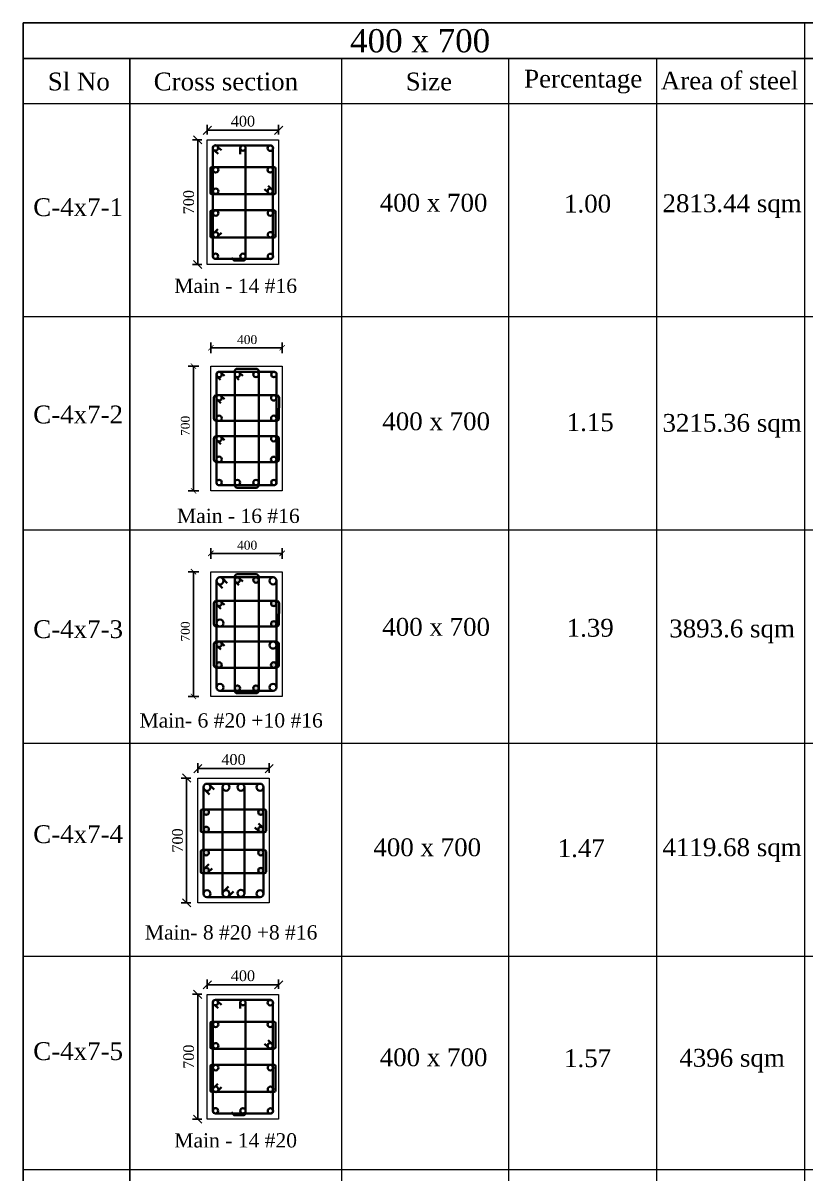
# Model space of a CAD drawing. Header units: millimetres. Extents: x -111267 to 10003021, y -40114 to 2142304.
# Drawn here: x 4396714 to 4418669, y 2034791 to 2067045 of the extents above; entities that cross this region are included whole.
import ezdxf

# ---------------------------------------------------------------- set-up
doc = ezdxf.new("R2010")
doc.units = ezdxf.units.MM
doc.header["$PDMODE"] = 2
doc.linetypes.add('DASHED2', pattern=[0.375, 0.25, -0.125])
doc.layers.add('5a.Hatch-TR-0', color=8, linetype='Continuous')
doc.layers.add('9.Title', color=7, linetype='Continuous')
for name, color, linetype, lineweight in [('object line', 23, 'Continuous', 13), ('reinmt', 241, 'Continuous', 40), ('S-Beam', 4, 'DASHED2', 15), ('S-Dim', 8, 'Continuous', 5)]:
    doc.layers.add(name, color=color, linetype=linetype, lineweight=lineweight)
doc.styles.add('DRIQsmall', font='times.ttf', dxfattribs={"height": 0.2})
doc.styles.add('Section_Scale_250', font='times.ttf', dxfattribs={"height": 250})
doc.styles.add('Times new roman', font='times.ttf', dxfattribs={"height": 300})
doc.dimstyles.new('Scale 20', dxfattribs={"dimscale": 0, "dimtxt": 250, "dimasz": 230, "dimexe": 150, "dimexo": 150, "dimgap": 100, "dimtad": 1, "dimtoh": 1, "dimdec": 0, "dimlfac": 0.2, "dimzin": 0, "dimdsep": 46, "dimtxsty": 'Times new roman', "dimblk": 'OBLIQUE', "dimcen": 0.09, "dimclrd": 256, "dimclrt": 3, "dimadec": 0, "dimazin": 0, "dimtfac": 1, "dimtdec": 0, "dimtofl": 0, "dimtmove": 0, "dimatfit": 3, "dimfxl": 150, "dimfxlon": 1, "dimtolj": 1, "dimtzin": 0, "dimarcsym": 0})
doc.dimstyles.new('Section_Scale 250', dxfattribs={"dimscale": 0, "dimtxt": 250, "dimasz": 150, "dimexe": 150, "dimexo": 150, "dimgap": 100, "dimtad": 1, "dimtoh": 1, "dimdec": 0, "dimlfac": 0.25, "dimzin": 0, "dimdsep": 46, "dimtxsty": 'Section_Scale_250', "dimblk": 'ARCHTICK', "dimcen": 0.09, "dimclrd": 256, "dimclrt": 3, "dimadec": 0, "dimazin": 0, "dimtfac": 1, "dimtdec": 0, "dimtofl": 0, "dimtmove": 0, "dimatfit": 3, "dimfxl": 150, "dimfxlon": 1, "dimtolj": 1, "dimtzin": 0, "dimarcsym": 0})

# ---------------------------------------------------------------- blocks, each defined once
blk = doc.blocks.new('_Oblique')
at = {"color": 0, "linetype": 'ByBlock', "lineweight": -2}
blk.add_line((-0.5, -0.5), (0.5, 0.5), dxfattribs=at)
blk = doc.blocks.new('*D1037')
at = {"layer": 'Defpoints', "color": 0, "ltscale": 6, "transparency": 16777216}
for p in [(4401570, 2045867), (4401303, 2042367), (4401570, 2042367)]:
    blk.add_point(p, dxfattribs=at)
at = {"layer": 'S-Dim', "color": 0, "lineweight": -2, "ltscale": 6, "transparency": 16777216}
for p, q in [((4401420, 2045867), (4401153, 2045867)), ((4401420, 2042367), (4401153, 2042367))]:
    blk.add_line(p, q, dxfattribs=at)
at = {"layer": 'S-Dim', "lineweight": -2, "ltscale": 6, "transparency": 16777216}
blk.add_line((4401303, 2045867), (4401303, 2042367), dxfattribs=at)
at = {"layer": 'S-Dim', "lineweight": -2, "ltscale": 6, "transparency": 16777216, "xscale": 230, "yscale": 230, "zscale": 230}
for p, rotation in [((4401303, 2045867), 90), ((4401303, 2042367), 270)]:
    blk.add_blockref('_Oblique', p, dxfattribs=dict(at, rotation=rotation))
at = {"layer": 'S-Dim', "color": 3, "ltscale": 6, "transparency": 16777216, "insert": (4401050, 2044117), "char_height": 300, "attachment_point": 5, "rotation": 90, "style": 'Times new roman'}
blk.add_mtext('\\A1;700', dxfattribs=at)
blk = doc.blocks.new('*D1038')
at = {"layer": 'Defpoints', "color": 0, "ltscale": 6, "transparency": 16777216}
for p in [(4403617, 2046134), (4401617, 2045867), (4403617, 2045867)]:
    blk.add_point(p, dxfattribs=at)
at = {"layer": 'S-Dim', "color": 0, "lineweight": -2, "ltscale": 6, "transparency": 16777216}
for p, q in [((4401617, 2046017), (4401617, 2046284)), ((4403617, 2046017), (4403617, 2046284))]:
    blk.add_line(p, q, dxfattribs=at)
at = {"layer": 'S-Dim', "lineweight": -2, "ltscale": 6, "transparency": 16777216}
blk.add_line((4401617, 2046134), (4403617, 2046134), dxfattribs=at)
at = {"layer": 'S-Dim', "lineweight": -2, "ltscale": 6, "transparency": 16777216, "xscale": 230, "yscale": 230, "zscale": 230, "rotation": 180}
blk.add_blockref('_Oblique', (4401617, 2046134), dxfattribs=at)
at = {"layer": 'S-Dim', "lineweight": -2, "ltscale": 6, "transparency": 16777216, "xscale": 230, "yscale": 230, "zscale": 230}
blk.add_blockref('_Oblique', (4403617, 2046134), dxfattribs=at)
at = {"layer": 'S-Dim', "color": 3, "ltscale": 6, "transparency": 16777216, "insert": (4402617, 2046386), "char_height": 300, "attachment_point": 5, "style": 'Times new roman'}
blk.add_mtext('\\A1;400', dxfattribs=at)
blk = doc.blocks.new('*D1039')
at = {"layer": 'Defpoints', "color": 0, "ltscale": 6, "transparency": 16777216}
for p in [(4401881, 2039802), (4401614, 2036302), (4401881, 2036302)]:
    blk.add_point(p, dxfattribs=at)
at = {"layer": 'S-Dim', "color": 0, "lineweight": -2, "ltscale": 6, "transparency": 16777216}
for p, q in [((4401731, 2039802), (4401464, 2039802)), ((4401731, 2036302), (4401464, 2036302))]:
    blk.add_line(p, q, dxfattribs=at)
at = {"layer": 'S-Dim', "lineweight": -2, "ltscale": 6, "transparency": 16777216}
blk.add_line((4401614, 2039802), (4401614, 2036302), dxfattribs=at)
at = {"layer": 'S-Dim', "lineweight": -2, "ltscale": 6, "transparency": 16777216, "xscale": 230, "yscale": 230, "zscale": 230}
for p, rotation in [((4401614, 2039802), 90), ((4401614, 2036302), 270)]:
    blk.add_blockref('_Oblique', p, dxfattribs=dict(at, rotation=rotation))
at = {"layer": 'S-Dim', "color": 3, "ltscale": 6, "transparency": 16777216, "insert": (4401361, 2038052), "char_height": 300, "attachment_point": 5, "rotation": 90, "style": 'Times new roman'}
blk.add_mtext('\\A1;700', dxfattribs=at)
blk = doc.blocks.new('*D1040')
at = {"layer": 'Defpoints', "color": 0, "ltscale": 6, "transparency": 16777216}
for p in [(4401881, 2039802), (4403881, 2040068), (4403881, 2039802)]:
    blk.add_point(p, dxfattribs=at)
at = {"layer": 'S-Dim', "color": 0, "lineweight": -2, "ltscale": 6, "transparency": 16777216}
for p, q in [((4401881, 2039952), (4401881, 2040218)), ((4403881, 2039952), (4403881, 2040218))]:
    blk.add_line(p, q, dxfattribs=at)
at = {"layer": 'S-Dim', "lineweight": -2, "ltscale": 6, "transparency": 16777216}
blk.add_line((4401881, 2040068), (4403881, 2040068), dxfattribs=at)
at = {"layer": 'S-Dim', "lineweight": -2, "ltscale": 6, "transparency": 16777216, "xscale": 230, "yscale": 230, "zscale": 230, "rotation": 180}
blk.add_blockref('_Oblique', (4401881, 2040068), dxfattribs=at)
at = {"layer": 'S-Dim', "lineweight": -2, "ltscale": 6, "transparency": 16777216, "xscale": 230, "yscale": 230, "zscale": 230}
blk.add_blockref('_Oblique', (4403881, 2040068), dxfattribs=at)
at = {"layer": 'S-Dim', "color": 3, "ltscale": 6, "transparency": 16777216, "insert": (4402881, 2040321), "char_height": 300, "attachment_point": 5, "style": 'Times new roman'}
blk.add_mtext('\\A1;400', dxfattribs=at)
blk = doc.blocks.new('_ArchTick')
at = {"color": 0, "linetype": 'ByBlock', "const_width": 0.15}
blk.add_lwpolyline([(-0.5, -0.5), (0.5, 0.5)], dxfattribs=at)
blk = doc.blocks.new('*D1041')
at = {"layer": 'Defpoints', "color": 0, "ltscale": 6, "transparency": 16777216}
for p in [(4402255, 2057422), (4401495, 2053922), (4402255, 2053922)]:
    blk.add_point(p, dxfattribs=at)
at = {"layer": 'S-Dim', "color": 0, "lineweight": -2, "ltscale": 6, "transparency": 16777216}
for p, q in [((4401645, 2057422), (4401345, 2057422)), ((4401645, 2053922), (4401345, 2053922))]:
    blk.add_line(p, q, dxfattribs=at)
at = {"layer": 'S-Dim', "lineweight": -2, "ltscale": 6, "transparency": 16777216}
blk.add_line((4401495, 2057422), (4401495, 2053922), dxfattribs=at)
at = {"layer": 'S-Dim', "lineweight": -2, "ltscale": 6, "transparency": 16777216, "xscale": 150, "yscale": 150, "zscale": 150}
for p, rotation in [((4401495, 2057422), 90), ((4401495, 2053922), 270)]:
    blk.add_blockref('_ArchTick', p, dxfattribs=dict(at, rotation=rotation))
at = {"layer": 'S-Dim', "color": 3, "ltscale": 6, "transparency": 16777216, "insert": (4401267, 2055745), "char_height": 250, "attachment_point": 5, "rotation": 90, "style": 'Section_Scale_250'}
blk.add_mtext('\\A1;700', dxfattribs=at)
blk = doc.blocks.new('*D1042')
at = {"layer": 'Defpoints', "color": 0, "ltscale": 6, "transparency": 16777216}
for p in [(4403982, 2057936), (4401982, 2057182), (4403982, 2057182)]:
    blk.add_point(p, dxfattribs=at)
at = {"layer": 'S-Dim', "color": 0, "lineweight": -2, "ltscale": 6, "transparency": 16777216}
for p, q in [((4401982, 2057786), (4401982, 2058086)), ((4403982, 2057786), (4403982, 2058086))]:
    blk.add_line(p, q, dxfattribs=at)
at = {"layer": 'S-Dim', "lineweight": -2, "ltscale": 6, "transparency": 16777216}
blk.add_line((4401982, 2057936), (4403982, 2057936), dxfattribs=at)
at = {"layer": 'S-Dim', "lineweight": -2, "ltscale": 6, "transparency": 16777216, "xscale": 150, "yscale": 150, "zscale": 150, "rotation": 180}
blk.add_blockref('_ArchTick', (4401982, 2057936), dxfattribs=at)
at = {"layer": 'S-Dim', "lineweight": -2, "ltscale": 6, "transparency": 16777216, "xscale": 150, "yscale": 150, "zscale": 150}
blk.add_blockref('_ArchTick', (4403982, 2057936), dxfattribs=at)
at = {"layer": 'S-Dim', "color": 3, "ltscale": 6, "transparency": 16777216, "insert": (4402999, 2058163), "char_height": 250, "attachment_point": 5, "style": 'Section_Scale_250'}
blk.add_mtext('\\A1;{\\fTimes New Roman Baltic|b0|i0|c0|p18;400}', dxfattribs=at)
blk = doc.blocks.new('*D1047')
at = {"layer": 'Defpoints', "color": 0, "ltscale": 6, "transparency": 16777216}
for p in [(4401881, 2063770), (4401614, 2060270), (4401881, 2060270)]:
    blk.add_point(p, dxfattribs=at)
at = {"layer": 'S-Dim', "color": 0, "lineweight": -2, "ltscale": 6, "transparency": 16777216}
for p, q in [((4401731, 2063770), (4401464, 2063770)), ((4401731, 2060270), (4401464, 2060270))]:
    blk.add_line(p, q, dxfattribs=at)
at = {"layer": 'S-Dim', "lineweight": -2, "ltscale": 6, "transparency": 16777216}
blk.add_line((4401614, 2063770), (4401614, 2060270), dxfattribs=at)
at = {"layer": 'S-Dim', "lineweight": -2, "ltscale": 6, "transparency": 16777216, "xscale": 230, "yscale": 230, "zscale": 230}
for p, rotation in [((4401614, 2063770), 90), ((4401614, 2060270), 270)]:
    blk.add_blockref('_Oblique', p, dxfattribs=dict(at, rotation=rotation))
at = {"layer": 'S-Dim', "color": 3, "ltscale": 6, "transparency": 16777216, "insert": (4401361, 2062020), "char_height": 300, "attachment_point": 5, "rotation": 90, "style": 'Times new roman'}
blk.add_mtext('\\A1;700', dxfattribs=at)
blk = doc.blocks.new('*D1048')
at = {"layer": 'Defpoints', "color": 0, "ltscale": 6, "transparency": 16777216}
for p in [(4403881, 2064036), (4401881, 2063770), (4403881, 2063770)]:
    blk.add_point(p, dxfattribs=at)
at = {"layer": 'S-Dim', "color": 0, "lineweight": -2, "ltscale": 6, "transparency": 16777216}
for p, q in [((4401881, 2063920), (4401881, 2064186)), ((4403881, 2063920), (4403881, 2064186))]:
    blk.add_line(p, q, dxfattribs=at)
at = {"layer": 'S-Dim', "lineweight": -2, "ltscale": 6, "transparency": 16777216}
blk.add_line((4401881, 2064036), (4403881, 2064036), dxfattribs=at)
at = {"layer": 'S-Dim', "lineweight": -2, "ltscale": 6, "transparency": 16777216, "xscale": 230, "yscale": 230, "zscale": 230, "rotation": 180}
blk.add_blockref('_Oblique', (4401881, 2064036), dxfattribs=at)
at = {"layer": 'S-Dim', "lineweight": -2, "ltscale": 6, "transparency": 16777216, "xscale": 230, "yscale": 230, "zscale": 230}
blk.add_blockref('_Oblique', (4403881, 2064036), dxfattribs=at)
at = {"layer": 'S-Dim', "color": 3, "ltscale": 6, "transparency": 16777216, "insert": (4402881, 2064289), "char_height": 300, "attachment_point": 5, "style": 'Times new roman'}
blk.add_mtext('\\A1;400', dxfattribs=at)
blk = doc.blocks.new('*D1043')
at = {"layer": 'Defpoints', "color": 0, "ltscale": 6, "transparency": 16777216}
for p in [(4402255, 2051656), (4401495, 2048156), (4402255, 2048156)]:
    blk.add_point(p, dxfattribs=at)
at = {"layer": 'S-Dim', "color": 0, "lineweight": -2, "ltscale": 6, "transparency": 16777216}
for p, q in [((4401645, 2051656), (4401345, 2051656)), ((4401645, 2048156), (4401345, 2048156))]:
    blk.add_line(p, q, dxfattribs=at)
at = {"layer": 'S-Dim', "lineweight": -2, "ltscale": 6, "transparency": 16777216}
blk.add_line((4401495, 2051656), (4401495, 2048156), dxfattribs=at)
at = {"layer": 'S-Dim', "lineweight": -2, "ltscale": 6, "transparency": 16777216, "xscale": 150, "yscale": 150, "zscale": 150}
for p, rotation in [((4401495, 2051656), 90), ((4401495, 2048156), 270)]:
    blk.add_blockref('_ArchTick', p, dxfattribs=dict(at, rotation=rotation))
at = {"layer": 'S-Dim', "color": 3, "ltscale": 6, "transparency": 16777216, "insert": (4401267, 2049979), "char_height": 250, "attachment_point": 5, "rotation": 90, "style": 'Section_Scale_250'}
blk.add_mtext('\\A1;700', dxfattribs=at)
blk = doc.blocks.new('*D1044')
at = {"layer": 'Defpoints', "color": 0, "ltscale": 6, "transparency": 16777216}
for p in [(4403982, 2052170), (4401982, 2051415), (4403982, 2051415)]:
    blk.add_point(p, dxfattribs=at)
at = {"layer": 'S-Dim', "color": 0, "lineweight": -2, "ltscale": 6, "transparency": 16777216}
for p, q in [((4401982, 2052020), (4401982, 2052320)), ((4403982, 2052020), (4403982, 2052320))]:
    blk.add_line(p, q, dxfattribs=at)
at = {"layer": 'S-Dim', "lineweight": -2, "ltscale": 6, "transparency": 16777216}
blk.add_line((4401982, 2052170), (4403982, 2052170), dxfattribs=at)
at = {"layer": 'S-Dim', "lineweight": -2, "ltscale": 6, "transparency": 16777216, "xscale": 150, "yscale": 150, "zscale": 150, "rotation": 180}
blk.add_blockref('_ArchTick', (4401982, 2052170), dxfattribs=at)
at = {"layer": 'S-Dim', "lineweight": -2, "ltscale": 6, "transparency": 16777216, "xscale": 150, "yscale": 150, "zscale": 150}
blk.add_blockref('_ArchTick', (4403982, 2052170), dxfattribs=at)
at = {"layer": 'S-Dim', "color": 3, "ltscale": 6, "transparency": 16777216, "insert": (4402999, 2052397), "char_height": 250, "attachment_point": 5, "style": 'Section_Scale_250'}
blk.add_mtext('\\A1;{\\fTimes New Roman Baltic|b0|i0|c0|p18;400}', dxfattribs=at)

msp = doc.modelspace()

# ---------------------------------------------------------------- hatches: boundary and pattern name
at = {"layer": '5a.Hatch-TR-0', "linetype": 'Continuous', "transparency": 33554597}
h = msp.add_hatch(color=8, dxfattribs=at)
h.dxf.hatch_style = 1
h.paths.add_polyline_path([(4402649.4, 2048389.3, 1), (4402800.5, 2048389.3, 1)])
h.paths.add_polyline_path([(4403171.2, 2048389.3, 1), (4403322.3, 2048389.3, 1)])
h.paths.add_polyline_path([(4403667.9, 2049038.7, 1), (4403818.9, 2049038.7, 1)])
h.paths.add_polyline_path([(4402139.8, 2049059.4), (4402139.8, 2049023.3, 0.8859416), (4402288.7, 2049041.3, 0.8859416)])
h.paths.add_polyline_path([(4402289, 2049618.9, 0.169156), (4402272.6, 2049665.9), (4402257.4, 2049680.3, 0.534711), (4402139.8, 2049636), (4402139.8, 2049601.9, 0.8920345)])
h.paths.add_polyline_path([(4403820.3, 2050192.1, 1), (4403669.2, 2050192.1, 1)])
h.paths.add_polyline_path([(4403821.6, 2050764.5, 1), (4403670.5, 2050764.5, 1)])
h.paths.add_polyline_path([(4402139.8, 2050782.4), (4402139.8, 2050752.6, 0.1186586), (4402154.7, 2050720.6), (4402168, 2050707.5, 0.6213304), (4402289.4, 2050767.5, 0.9054927)])
h.paths.add_polyline_path([(4402649.4, 2051422.1, 1), (4402800.5, 2051422.1, 1)])
h.paths.add_polyline_path([(4403322.3, 2051422.1, 1), (4403171.2, 2051422.1, 1)])
h = msp.add_hatch(color=8, dxfattribs=at)
h.dxf.hatch_style = 1
h.paths.add_polyline_path([(4401926.3, 2044911.4, 1), (4401775.2, 2044911.4, 1)])
h.paths.add_polyline_path([(4401775.2, 2044426.5, 0.395999), (4401846, 2044351.1), (4401855.5, 2044351.1, 0.395999), (4401926.3, 2044426.5, 1)])
h.paths.add_polyline_path([(4403459.1, 2044426.5, 1), (4403308, 2044426.5, 0.395999), (4403378.8, 2044351.1), (4403388.3, 2044351.1, 0.395999)])
h.paths.add_polyline_path([(4403459.1, 2044911.4, 1), (4403308, 2044911.4, 1)])
h = msp.add_hatch(color=8, dxfattribs=at)
h.dxf.hatch_style = 1
h.paths.add_polyline_path([(4403388, 2043851.1), (4403379.1, 2043851.1, 0.3971585), (4403308, 2043775.7, 1), (4403459.1, 2043775.7, 0.3971585)])
h.paths.add_polyline_path([(4403459.1, 2043273.9, 1), (4403308, 2043273.9, 1)])
h.paths.add_polyline_path([(4401803, 2043332.5), (4401793.5, 2043323.2, 0.179493), (4401775.2, 2043273.9, 1), (4401926.3, 2043273.9, 0.6319906)])
h.paths.add_polyline_path([(4401926.3, 2043775.7, 0.3971585), (4401855.2, 2043851.1), (4401846.3, 2043851.1, 0.3971585), (4401775.2, 2043775.7, 1)])

# ---------------------------------------------------------------- linework, layer by layer
at = {"layer": '5a.Hatch-TR-0', "color": 8, "linetype": 'Continuous', "transparency": 33554597}
msp.add_circle((4401850.7, 2043273.9), 75.5, dxfattribs=at)
at = {"layer": '9.Title'}
for p, q in [((4396714.3, 2067045.3, -198769.9), (4440536.8, 2067045.3, -198769.9)), ((4396714.3, 1999011, -198769.9), (4396714.3, 2067045.3, -198769.9)), ((4396714.3, 2066045.3, -198769.9), (4440536.8, 2066045.3, -198769.9)), ((4399714.3, 1999011, -198769.9), (4399714.3, 2066045.3, -198769.9))]:
    msp.add_line(p, q, dxfattribs=at)
at = {"layer": 'object line'}
for points in [[(4401881.2, 2063769.6), (4403881.2, 2063769.6), (4403881.2, 2060269.6), (4401881.2, 2060269.6)], [(4401981.8, 2057422.1), (4403981.8, 2057422.1), (4403981.8, 2053922.1), (4401981.8, 2053922.1)], [(4401981.8, 2051655.7), (4403981.8, 2051655.7), (4403981.8, 2048155.7), (4401981.8, 2048155.7)], [(4401617.1, 2045867.1), (4403617.1, 2045867.1), (4403617.1, 2042367.1), (4401617.1, 2042367.1)], [(4401881.2, 2039801.6), (4403881.2, 2039801.6), (4403881.2, 2036301.6), (4401881.2, 2036301.6)]]:
    msp.add_lwpolyline(points, close=True, dxfattribs=at)
at = {"layer": 'reinmt', "linetype": 'Continuous', "lineweight": 35}
for p, q in [((4402039.2, 2060499), (4402039.2, 2063540.2)), ((4402097.8, 2063463.8), (4402185.9, 2063377.6)), ((4402110.6, 2063611.6), (4403651.7, 2063611.6)), ((4402189.1, 2063557.1), (4402277.4, 2063474)), ((4402805.7, 2063540.9), (4402805.3, 2063369.5)), ((4403723.1, 2063540.2), (4403723.1, 2060499)), ((4402008.4, 2063002), (4403753.9, 2063002)), ((4401968.4, 2062285.8), (4401968.4, 2062962)), ((4403793.9, 2062962), (4403793.9, 2062285.8)), ((4403486.6, 2062383.7), (4403574.7, 2062297.4)), ((4403586.3, 2062480.3), (4403674.7, 2062397.3)), ((4402008.4, 2062245.8), (4403753.9, 2062245.8)), ((4401968.4, 2061070.6), (4401968.4, 2061751.5)), ((4402008.4, 2061791.5), (4403753.9, 2061791.5)), ((4403793.9, 2061751.5), (4403793.9, 2061070.6)), ((4402177.3, 2061259.5), (4402088.9, 2061176.5)), ((4402276.9, 2061162.8), (4402188.7, 2061076.6)), ((4402008.4, 2061030.6), (4403753.9, 2061030.6)), ((4403651.7, 2060427.6), (4402110.6, 2060427.6)), ((4402211.2, 2057264.1), (4403752.4, 2057264.1)), ((4402272, 2057233.2), (4402360.3, 2057150.1)), ((4402649.4, 2054081.9), (4402649.4, 2057278.8)), ((4402719.4, 2057348.8), (4403252.3, 2057348.8)), ((4402788.9, 2057230.3), (4402877.2, 2057147.2)), ((4403322.3, 2054081.9), (4403322.3, 2057278.8)), ((4402139.8, 2054151.5), (4402139.8, 2057192.7)), ((4402167.2, 2057125.7), (4402255.3, 2057039.4)), ((4402681.3, 2057126.9), (4402769.4, 2057040.6)), ((4403823.7, 2057192.7), (4403823.7, 2054151.5)), ((4402142.5, 2056609.4), (4403816.9, 2056609.4)), ((4402273.4, 2056580.4), (4402362.6, 2056496.6)), ((4402066.9, 2056533.9), (4402065.6, 2055958.5)), ((4402154.7, 2056487), (4402261.7, 2056381.8)), ((4403892.4, 2056533.9), (4403891.1, 2055958.5)), ((4402141.1, 2055883), (4403815.5, 2055883)), ((4402065.6, 2055385.3), (4402063.9, 2054805.1)), ((4402141.1, 2055460.9), (4403815.5, 2055460.9)), ((4402170, 2055323.5), (4402258.9, 2055236.5)), ((4402257.4, 2055446.7), (4402365.4, 2055343.9)), ((4403891, 2055385.3), (4403889.4, 2054805.1)), ((4402139.5, 2054729.6), (4403813.9, 2054729.6)), ((4403752.4, 2054080.1), (4402211.2, 2054080.1)), ((4402719.4, 2054011.9), (4403252.3, 2054011.9)), ((4402139.8, 2048411.9), (4402139.8, 2051399.5)), ((4402238, 2051497.7), (4403725.5, 2051497.7)), ((4402314.6, 2051461), (4402443.4, 2051336.7)), ((4402649.4, 2048315.5), (4402649.4, 2051512.5)), ((4402719.4, 2051582.5), (4403252.3, 2051582.5)), ((4402788.9, 2051463.9), (4402877.2, 2051380.9)), ((4403322.3, 2048315.5), (4403322.3, 2051512.5)), ((4403823.7, 2051399.5), (4403823.7, 2048411.9)), ((4402165.8, 2051333), (4402308.8, 2051195.8)), ((4402681.3, 2051360.5), (4402769.4, 2051274.2)), ((4402066.9, 2050767.5), (4402065.6, 2050192.1)), ((4402142.5, 2050843.1), (4403816.9, 2050843.1)), ((4402273.4, 2050814), (4402362.6, 2050730.2)), ((4403892.4, 2050767.5), (4403891.1, 2050192.1)), ((4402154.7, 2050720.6), (4402261.7, 2050615.4)), ((4402141.1, 2050116.6), (4403815.5, 2050116.6)), ((4402065.6, 2049618.9), (4402063.9, 2049038.7)), ((4402141.1, 2049694.5), (4403815.5, 2049694.5)), ((4402170, 2049557.1), (4402258.9, 2049470.1)), ((4402257.4, 2049680.3), (4402365.4, 2049577.5)), ((4403891, 2049618.9), (4403889.4, 2049038.7)), ((4402139.5, 2048963.2), (4403813.9, 2048963.2)), ((4403725.5, 2048313.7), (4402235.1, 2048313.7)), ((4402719.4, 2048245.5), (4403252.3, 2048245.5)), ((4401775.2, 2042623.3), (4401775.2, 2045610.8)), ((4401873.4, 2045709), (4403360.9, 2045709)), ((4401950, 2045672.3), (4402078.7, 2045548)), ((4402310.5, 2045611.7), (4402310.5, 2042622.4)), ((4402923.8, 2042635.8), (4402923.8, 2045610.8)), ((4403459.1, 2045610.8), (4403459.1, 2042623.3)), ((4401801.1, 2045544.3), (4401944.2, 2045407.1)), ((4401702.9, 2044391.1), (4401702.8, 2044950.4)), ((4401742.8, 2044990.4), (4403488.3, 2044990.4)), ((4403528.3, 2044950.4), (4403528.3, 2044391.1)), ((4401742.8, 2044351.1), (4403488.3, 2044351.1)), ((4403215.7, 2044483.6), (4403325.5, 2044378.1)), ((4403315.6, 2044593.8), (4403429.4, 2044487.7)), ((4401702.8, 2043237.6), (4401702.5, 2043811.1)), ((4401742.5, 2043851.1), (4403488, 2043851.1)), ((4403528, 2043811.1), (4403528.3, 2043237.6)), ((4401924.7, 2043451), (4401793.5, 2043323.2)), ((4402015.7, 2043329.9), (4401908, 2043224.7)), ((4401742.8, 2043197.6), (4403488.3, 2043197.6)), ((4402348.1, 2042699.7), (4402479.6, 2042825.8)), ((4402483.6, 2042559), (4402614.2, 2042685)), ((4403360.9, 2042525.1), (4401873.4, 2042525.1)), ((4402039.2, 2036531), (4402039.2, 2039572.2)), ((4402097.8, 2039495.8), (4402185.9, 2039409.6)), ((4402110.6, 2039643.5), (4403651.7, 2039643.5)), ((4402189.1, 2039589.1), (4402277.4, 2039506)), ((4402805.7, 2039572.9), (4402805.3, 2039401.5)), ((4403723.1, 2039572.2), (4403723.1, 2036531)), ((4401968.4, 2038317.8), (4401968.4, 2038993.9)), ((4402008.4, 2039033.9), (4403753.9, 2039033.9)), ((4403793.9, 2038993.9), (4403793.9, 2038317.8)), ((4403586.3, 2038512.3), (4403674.7, 2038429.3)), ((4402008.4, 2038277.8), (4403753.9, 2038277.8)), ((4403486.6, 2038415.7), (4403574.7, 2038329.4)), ((4401968.4, 2037102.6), (4401968.4, 2037783.5)), ((4402008.4, 2037823.5), (4403753.9, 2037823.5)), ((4403793.9, 2037783.5), (4403793.9, 2037102.6)), ((4402177.3, 2037291.5), (4402088.9, 2037208.5)), ((4402008.4, 2037062.6), (4403753.9, 2037062.6)), ((4402276.9, 2037194.8), (4402188.7, 2037108.6)), ((4403651.7, 2036459.6), (4402110.6, 2036459.6))]:
    msp.add_line(p, q, dxfattribs=at)
for points in [[(4402559.9, 2060462.4), (4402633.7, 2060380.8), (4402896.2, 2060380.8, 0.4142858), (4402956.2, 2060440.8), (4402955.5, 2063523.4)], [(4402559.9, 2036494.4), (4402633.7, 2036412.8), (4402896.2, 2036412.8, 0.4142858), (4402956.2, 2036472.8), (4402955.5, 2039555.4)]]:
    msp.add_lwpolyline(points, format="xyb", dxfattribs=at)
for centre, radius in [((4402110.6, 2063540.2), 75.5), ((4402881.2, 2063536.9), 75.5), ((4403649.2, 2063533.6), 75.5), ((4402116, 2062926.6), 75.5), ((4403646.3, 2062926.6), 75.5), ((4402117.1, 2062327.2), 75.5), ((4403644.7, 2062327.2), 75.5), ((4402116.6, 2061712.8), 75.5), ((4403650.7, 2061712.8), 75.5), ((4402117.1, 2061105.9), 75.5), ((4403651.2, 2061105.9), 75.5), ((4402112.3, 2060504.3), 75.5), ((4402881.2, 2060502.3), 75.5), ((4403651.7, 2060499), 75.5), ((4402214.2, 2057184.8), 75.5), ((4402724.9, 2057188.5), 75.5), ((4403246.8, 2057188.5), 75.5), ((4403748.2, 2057186.1), 75.5), ((4402213.9, 2056533.9), 75.5), ((4403746.1, 2056530.9), 75.5), ((4402213.7, 2055958.5), 75.5), ((4403744.7, 2055958.5), 75.5), ((4402213.4, 2055385.3), 75.5), ((4403743.9, 2055385.3), 75.5), ((4402213.2, 2054807.7), 75.5), ((4403743.4, 2054805.1), 75.5), ((4402213, 2054156.8), 75.5), ((4402724.9, 2054155.7), 75.5), ((4403246.8, 2054155.7), 75.5), ((4403747.8, 2054156), 75.5), ((4402238, 2051399.5), 98.2), ((4402724.9, 2051422.1), 75.5), ((4403246.8, 2051422.1), 75.5), ((4403725.5, 2051399.5), 98.2), ((4402213.9, 2050767.5), 75.5), ((4403746.1, 2050764.5), 75.5), ((4402238, 2050214.7), 98.2), ((4403744.7, 2050192.1), 75.5), ((4402213.4, 2049618.9), 75.5), ((4403725.5, 2049596.3), 98.2), ((4402213.2, 2049041.3), 75.5), ((4403743.4, 2049038.7), 75.5), ((4402238, 2048411.9), 98.2), ((4403725.5, 2048411.9), 98.2), ((4402724.9, 2048389.3), 75.5), ((4403246.8, 2048389.3), 75.5), ((4401873.4, 2045610.8), 98.2), ((4402408.7, 2045611.7), 98.2), ((4402825.6, 2045610.8), 98.2), ((4403360.9, 2045610.8), 98.2), ((4401850.7, 2044911.4), 75.5), ((4403383.5, 2044911.4), 75.5), ((4401850.7, 2044426.5), 75.5), ((4403383.5, 2044426.5), 75.5), ((4401850.7, 2043775.7), 75.5), ((4403383.5, 2043775.7), 75.5), ((4401850.7, 2043273.9), 75.5), ((4403383.5, 2043273.9), 75.5), ((4401873.4, 2042623.3), 98.2), ((4402408.7, 2042622.4), 98.2), ((4402825.6, 2042635.8), 98.2), ((4403360.9, 2042623.3), 98.2), ((4402110.6, 2039572.2), 75.5), ((4402881.2, 2039568.9), 75.5), ((4403649.2, 2039565.5), 75.5), ((4402116, 2038958.6), 75.5), ((4403646.3, 2038958.6), 75.5), ((4402117.1, 2038359.1), 75.5), ((4403644.7, 2038359.1), 75.5), ((4402116.6, 2037744.8), 75.5), ((4403650.7, 2037744.8), 75.5), ((4402117.1, 2037137.9), 75.5), ((4403651.2, 2037137.9), 75.5), ((4402112.3, 2036536.3), 75.5), ((4402881.2, 2036534.3), 75.5), ((4403651.7, 2036531), 75.5)]:
    msp.add_circle(centre, radius, dxfattribs=at)
for centre, radius, start, end in [((4402110.6, 2063540.2), 71.4, 90, 180), ((4403651.7, 2063540.2), 71.4, 360, 90), ((4402008.4, 2062962), 40, 90, 180), ((4403753.9, 2062962), 40, 0, 90), ((4402008.4, 2062285.8), 40, 180, 270), ((4403753.9, 2062285.8), 40, 270, 0), ((4402008.4, 2061751.5), 40, 90, 180), ((4403753.9, 2061751.5), 40, 0, 90), ((4402008.4, 2061070.6), 40, 180, 270), ((4403753.9, 2061070.6), 40, 270, 0), ((4402110.6, 2060499), 71.4, 180, 270), ((4403651.7, 2060499), 71.4, 270, 0), ((4402211.2, 2057192.7), 71.4, 90, 180), ((4402719.4, 2057278.8), 70, 90, 180), ((4403252.3, 2057278.8), 70, 0, 90), ((4403752.4, 2057192.7), 71.4, 360, 90), ((4402142.5, 2056533.9), 75.5, 90, 180), ((4403816.9, 2056533.9), 75.5, 0, 90), ((4402141.1, 2055958.5), 75.5, 180, 270), ((4403815.5, 2055958.5), 75.5, 270, 0), ((4402141.1, 2055385.3), 75.5, 90, 180), ((4403815.5, 2055385.3), 75.5, 0, 90), ((4402139.5, 2054805.1), 75.5, 180, 270), ((4403813.9, 2054805.1), 75.5, 270, 0), ((4402211.2, 2054151.5), 71.4, 180, 270), ((4402719.4, 2054081.9), 70, 180, 270), ((4403252.3, 2054081.9), 70, 270, 0), ((4403752.4, 2054151.5), 71.4, 270, 0), ((4402719.4, 2051512.5), 70, 90, 180), ((4403252.3, 2051512.5), 70, 0, 90), ((4402142.5, 2050767.5), 75.5, 90, 180), ((4403816.9, 2050767.5), 75.5, 0, 90), ((4402141.1, 2050192.1), 75.5, 180, 270), ((4403815.5, 2050192.1), 75.5, 270, 0), ((4402141.1, 2049618.9), 75.5, 90, 180), ((4403815.5, 2049618.9), 75.5, 0, 90), ((4402139.5, 2049038.7), 75.5, 180, 270), ((4403813.9, 2049038.7), 75.5, 270, 0), ((4402719.4, 2048315.5), 70, 180, 270), ((4403252.3, 2048315.5), 70, 270, 0), ((4401742.8, 2044950.4), 40, 90, 180), ((4403488.3, 2044950.4), 40, 0, 90), ((4401742.9, 2044391.1), 40, 180, 270), ((4403488.3, 2044391.1), 40, 270, 0), ((4401742.5, 2043811.1), 40, 90, 180), ((4403488, 2043811.1), 40, 0, 90), ((4401742.8, 2043237.6), 40, 180, 270), ((4403488.3, 2043237.6), 40, 270, 0), ((4402110.6, 2039572.2), 71.4, 90, 180), ((4403651.7, 2039572.2), 71.4, 360, 90), ((4402008.4, 2038993.9), 40, 90, 180), ((4403753.9, 2038993.9), 40, 0, 90), ((4402008.4, 2038317.8), 40, 180, 270), ((4403753.9, 2038317.8), 40, 270, 0), ((4402008.4, 2037783.5), 40, 90, 180), ((4403753.9, 2037783.5), 40, 0, 90), ((4402008.4, 2037102.6), 40, 180, 270), ((4403753.9, 2037102.6), 40, 270, 0), ((4402110.6, 2036531), 71.4, 180, 270), ((4403651.7, 2036531), 71.4, 270, 0)]:
    msp.add_arc(centre, radius, start, end, dxfattribs=at)
at = {"layer": 'S-Beam', "linetype": 'Continuous', "ltscale": 5}
for p, q in [((4418625.6, 2067045.3, -198769.9), (4418625.6, 1999011, -198769.9)), ((4405640.5, 2066045.3, -198769.9), (4405640.5, 1999011, -198769.9)), ((4410328.5, 2066045.3, -198769.9), (4410328.5, 1999011, -198769.9)), ((4414477, 2066045.3, -198769.9), (4414477, 1999011, -198769.9)), ((4396714.3, 2064790.8, -198769.9), (4440536.8, 2064790.8, -198769.9)), ((4396714.3, 2058811, 1750.1), (4440536.8, 2058811, -101900.3)), ((4396714.3, 2052831, 1750.1), (4440536.8, 2052831, -101900.3)), ((4396714.3, 2046851, 1750.1), (4440536.8, 2046851, -101900.3)), ((4396714.3, 2040871, 1750.1), (4440536.8, 2040871, -101900.3)), ((4396714.3, 2034891, 1750.1), (4440536.8, 2034891, -101900.3))]:
    msp.add_line(p, q, dxfattribs=at)

# ---------------------------------------------------------------- texts
at = {"color": 0, "linetype": 'Continuous', "char_height": 400, "attachment_point": 5, "style": 'Times new roman'}
for s, insert, width in [('Main - 14 #16', (4402677.6, 2059671.2), 3405.581), ('Main - 16 #16', (4402753.5, 2053219.5), 3405.581), ('Main- 6 #20 +10 #16', (4402550.5, 2047482.1), 5067.537), ('Main- 8 #20 +8 #16', (4402550.5, 2041536.5), 5067.537), ('Main - 14 #20', (4402677.6, 2035703.1), 3405.581)]:
    msp.add_mtext(s, dxfattribs=dict(at, insert=insert, width=width))
at = {"layer": '9.Title', "linetype": 'Continuous', "lineweight": 9, "ltscale": 0.5, "width": 8540.737, "attachment_point": 5, "style": 'DRIQsmall'}
for s, insert, char_height in [('400 x 700', (4407850.4, 2066542.8), 650), ('Sl No', (4398278.5, 2065401.1, -198769.9), 500), ('Cross section', (4402403.2, 2065401.1, -198769.9), 500), ('Size', (4408095.1, 2065401.1, -198769.9), 500), ('Percentage', (4412421.7, 2065401.1, -198769.9), 500), ('Area of steel', (4416526.2, 2065426.7, -198769.9), 500), ('C-4x7-1', (4398259.7, 2061876.1, -198769.9), 500), ('400 x 700', (4408226.2, 2062000.4), 500), ('1.00', (4412544.7, 2061974), 500), ('2813.44 sqm', (4416596.1, 2061908.3, -198769.9), 500), ('C-4x7-2', (4398259.7, 2056061.9, -198769.9), 500), ('400 x 700', (4408299.1, 2055870.3), 500), ('1.15', (4412617.6, 2055843.9), 500), ('3215.36 sqm', (4416596.1, 2055748.7, -198769.9), 500), ('C-4x7-3', (4398259.7, 2050041.1, -198769.9), 500), ('400 x 700', (4408299.1, 2050103.9), 500), ('1.39', (4412617.6, 2050077.5), 500), ('3893.6 sqm', (4416596.1, 2049982.3, -198769.9), 500), ('C-4x7-4', (4398259.7, 2044290.3, -198769.9), 500), ('400 x 700', (4408048.7, 2043922.3), 500), ('1.47', (4412367.1, 2043895.9), 500), ('4119.68 sqm', (4416596.1, 2043846, -198769.9), 500), ('C-4x7-5', (4398259.7, 2038204.9, -198769.9), 500), ('400 x 700', (4408226.2, 2038032.3), 500), ('1.57', (4412544.7, 2038006), 500), ('4396 sqm', (4416596.1, 2037940.3, -198769.9), 500)]:
    msp.add_mtext(s, dxfattribs=dict(at, insert=insert, char_height=char_height))

# ---------------------------------------------------------------- dimensions: what is measured, and where the dimension line sits
at = {"layer": 'S-Dim', "ltscale": 6}
for base, p1, p2, picture, middle in [((4403881.2, 2064036.3), (4401881.2, 2063769.6), (4403881.2, 2063769.6), '*D1048', (4402881.2, 2064288.9)), ((4403617.1, 2046133.7), (4401617.1, 2045867.1), (4403617.1, 2045867.1), '*D1038', (4402617.1, 2046386.3)), ((4403881.2, 2040068.3), (4401881.2, 2039801.6), (4403881.2, 2039801.6), '*D1040', (4402881.2, 2040320.9))]:
    dim = msp.add_linear_dim(base=base, p1=p1, p2=p2, dimstyle='Scale 20', override={"dimscale": 1}, dxfattribs=at)
    dim.commit()
    dim.dimension.update_dxf_attribs({"geometry": picture, "text_midpoint": middle})
for base, p1, p2, picture, middle in [((4401614.5, 2060269.6), (4401881.2, 2063769.6), (4401881.2, 2060269.6), '*D1047', (4401361.5, 2062019.6)), ((4401303.3, 2042367.1), (4401570, 2045867.1), (4401570, 2042367.1), '*D1037', (4401050.3, 2044117.1)), ((4401614.5, 2036301.6), (4401881.2, 2039801.6), (4401881.2, 2036301.6), '*D1039', (4401361.5, 2038051.6))]:
    dim = msp.add_linear_dim(base=base, p1=p1, p2=p2, angle=90, dimstyle='Scale 20', override={"dimscale": 1}, dxfattribs=at)
    dim.commit()
    dim.dimension.update_dxf_attribs({"geometry": picture, "text_midpoint": middle})
for base, p1, p2, picture, middle in [((4403981.8, 2057936.3), (4401981.8, 2057181.7), (4403981.8, 2057181.7), '*D1042', (4402999.1, 2057936.3)), ((4403981.8, 2052169.9), (4401981.8, 2051415.3), (4403981.8, 2051415.3), '*D1044', (4402999.1, 2052169.9))]:
    dim = msp.add_linear_dim(base=base, p1=p1, p2=p2, text='{\\fTimes New Roman Baltic|b0|i0|c0|p18;400}', dimstyle='Section_Scale 250', override={"dimscale": 1}, dxfattribs=at)
    dim.commit()
    dim.dimension.update_dxf_attribs({"geometry": picture, "text_midpoint": middle, "dimtype": 160})
for base, p1, p2, picture, middle in [((4401494.7, 2053922.1), (4402255.2, 2057422.1), (4402255.2, 2053922.1), '*D1041', (4401494.7, 2055744.9)), ((4401494.7, 2048155.7), (4402255.2, 2051655.7), (4402255.2, 2048155.7), '*D1043', (4401494.7, 2049978.6))]:
    dim = msp.add_linear_dim(base=base, p1=p1, p2=p2, angle=90, text='700', dimstyle='Section_Scale 250', override={"dimscale": 1}, dxfattribs=at)
    dim.commit()
    dim.dimension.update_dxf_attribs({"geometry": picture, "text_midpoint": middle, "dimtype": 160})

doc.saveas('drawing.dxf')
